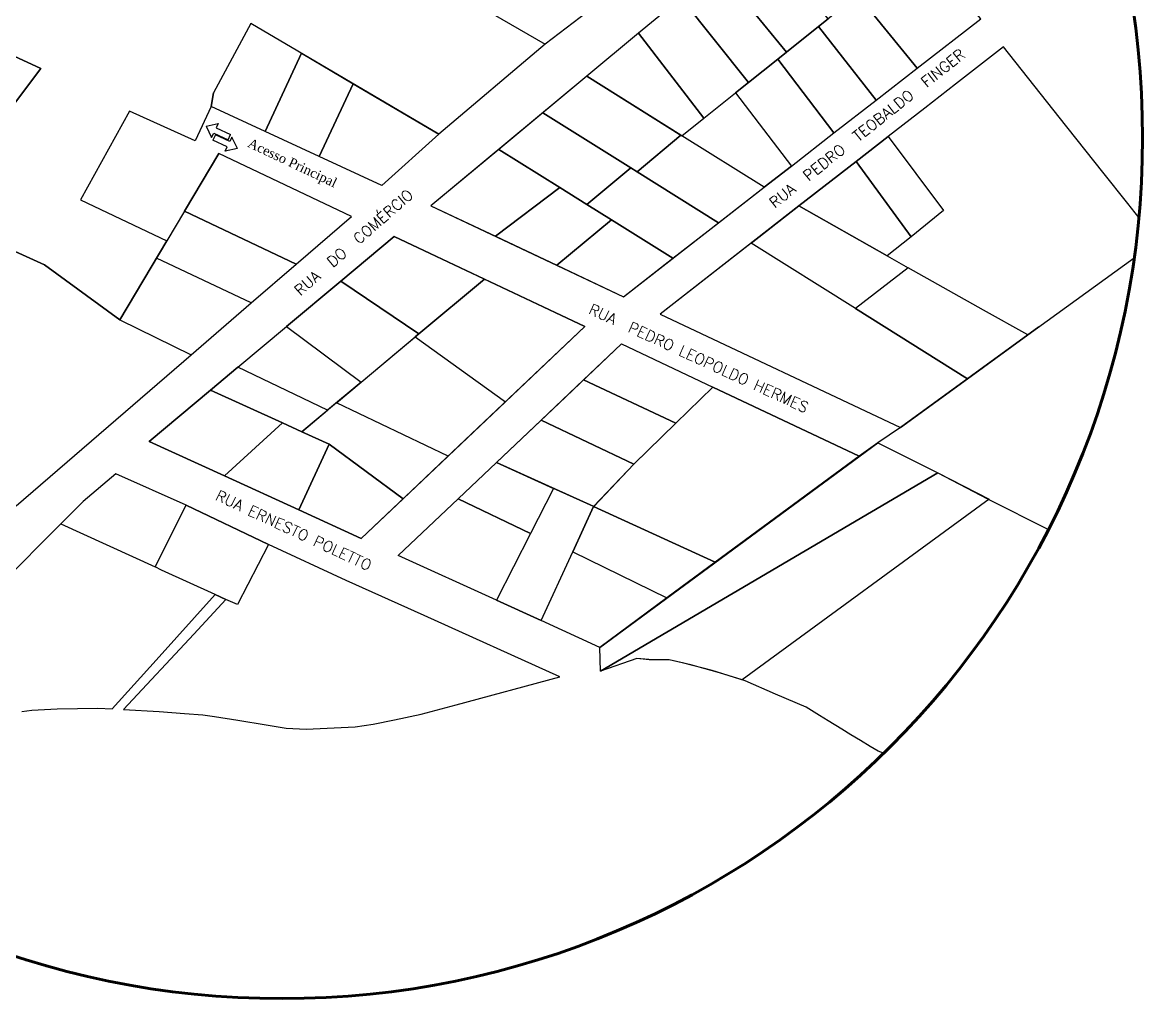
# Model space of a CAD drawing. Header units: metres. Extents: x 2113 to 5678, y -2764 to 956.
# Drawn here: x 5284 to 5593.8, y -1769.8 to -1499.9 of the extents above; entities that cross this region are included whole.
import ezdxf

# ---------------------------------------------------------------- set-up
doc = ezdxf.new("R2010")
doc.units = ezdxf.units.M
doc.header["$MEASUREMENT"] = 0
for name, color, linetype in [('ATUALIZADO', 4, 'Continuous'), ('PAREDE', 7, 'Continuous'), ('TELHADO', 6, 'Continuous'), ('TextoÁreas', 7, 'Continuous'), ('TXT_LOGRADOUROS_2000', 7, 'Continuous'), ('TXT_QUADRAFISCAL_5000', 7, 'Continuous')]:
    doc.layers.add(name, color=color, linetype=linetype)
doc.styles.add('ROMANS', font='romans.shx')
doc.styles.add('TimesNewRoman', font='times.ttf')

# ---------------------------------------------------------------- blocks, each defined once
blk = doc.blocks.new('Setaxr01')
for p, q in [((925, 175), (0, 175)), ((0, 175), (0, -175)), ((1500, 0), (925, 450)), ((925, 450), (925, 175)), ((1500, 0), (925, -450)), ((925, -175), (0, -175)), ((925, -450), (925, -175))]:
    blk.add_line(p, q)

msp = doc.modelspace()

# ---------------------------------------------------------------- linework, layer by layer
at = {"color": 1, "lineweight": 30, "flags": 128}
for points in [[(5397.446, -1487.908), (5428.523, -1505.971), (5399.169, -1530.81), (5347.154, -1500.186), (5336.819, -1519.423), (5336.168, -1523.155), (5331.817, -1532.667), (5313.616, -1524.5), (5300.068, -1548.994), (5323.929, -1560.305)], [(5265.581, -1543.796), (5289.135, -1512.644), (5263.532, -1500.896)], [(5323.929, -1560.305), (5310.925, -1582.125), (5290.164, -1566.901), (5264.901, -1555.542)]]:
    msp.add_lwpolyline(points, dxfattribs=at)
at = {"layer": 'ATUALIZADO'}
for p, q in [((5313.616, -1524.5), (5300.068, -1548.994)), ((5300.068, -1548.994), (5323.929, -1560.305)), ((5264.901, -1555.542), (5290.164, -1566.901)), ((5310.925, -1582.125), (5323.929, -1560.305)), ((5290.164, -1566.901), (5310.925, -1582.125))]:
    msp.add_line(p, q, dxfattribs=at)
msp.add_lwpolyline([(5250.345, -1516.013), (5262.127, -1501.203), (5263.532, -1500.896), (5289.135, -1512.644), (5265.581, -1543.796), (5264.901, -1555.542), (5290.164, -1566.901)], dxfattribs=at)
at = {"layer": 'PAREDE'}
for p, q in [((5328.796, -1552.14), (5338.295, -1536.2)), ((5375.029, -1553.545), (5338.295, -1536.2)), ((5328.796, -1552.14), (5323.929, -1560.305)), ((5359.733, -1566.748), (5328.796, -1552.14)), ((5359.733, -1566.748), (5375.029, -1553.545)), ((5347.311, -1577.471), (5321.081, -1565.085)), ((5347.311, -1577.471), (5359.733, -1566.748)), ((5347.311, -1577.471), (5359.733, -1566.748)), ((5330.681, -1591.824), (5347.311, -1577.471)), ((5330.681, -1591.824), (5347.311, -1577.471)), ((5330.681, -1591.824), (5347.311, -1577.471)), ((5310.925, -1582.125), (5330.681, -1591.824)), ((5310.925, -1582.125), (5330.681, -1591.824)), ((5282.318, -1633.57), (5330.681, -1591.824))]:
    msp.add_line(p, q, dxfattribs=at)
for points in [[(5396.987, -1550.643), (5450.188, -1575.765), (5489.094, -1545.508), (5496.643, -1539.636), (5508.394, -1530.497), (5520.056, -1521.427), (5531.456, -1512.562), (5549.029, -1498.895), (5532.2, -1478.65), (5512.335, -1454.754), (5499.451, -1465.465), (5487.655, -1475.271), (5476.205, -1484.79), (5466.149, -1493.149), (5454.411, -1502.907), (5440.072, -1514.827)], [(5396.987, -1550.643), (5450.188, -1575.765), (5489.094, -1545.508), (5496.643, -1539.636), (5508.394, -1530.497), (5520.056, -1521.427), (5531.456, -1512.562), (5549.029, -1498.895), (5532.2, -1478.65), (5512.335, -1454.754), (5499.451, -1465.465), (5487.655, -1475.271), (5476.205, -1484.79), (5466.149, -1493.149), (5454.411, -1502.907), (5440.072, -1514.827)], [(5476.205, -1484.79), (5495.266, -1508.153), (5504.113, -1501.087), (5506.787, -1498.95), (5487.655, -1475.271)], [(5476.205, -1484.79), (5495.266, -1508.153), (5504.113, -1501.087), (5506.787, -1498.95), (5487.655, -1475.271)], [(5515.052, -1492.348), (5531.456, -1512.562), (5549.029, -1498.895), (5532.2, -1478.65), (5518.554, -1489.551)], [(5515.052, -1492.348), (5531.456, -1512.562), (5549.029, -1498.895), (5532.2, -1478.65), (5518.554, -1489.551)], [(5466.149, -1493.149), (5484.791, -1516.521), (5492.865, -1510.072), (5495.266, -1508.153), (5476.205, -1484.79)], [(5466.149, -1493.149), (5484.791, -1516.521), (5492.865, -1510.072), (5495.266, -1508.153), (5476.205, -1484.79)], [(5504.113, -1501.087), (5520.056, -1521.427), (5531.456, -1512.562), (5515.052, -1492.348), (5506.787, -1498.95)], [(5504.113, -1501.087), (5520.056, -1521.427), (5531.456, -1512.562), (5515.052, -1492.348), (5506.787, -1498.95)], [(5454.411, -1502.907), (5472.391, -1526.426), (5481.201, -1519.389), (5484.791, -1516.521), (5466.149, -1493.149)], [(5454.411, -1502.907), (5472.391, -1526.426), (5481.201, -1519.389), (5484.791, -1516.521), (5466.149, -1493.149)], [(5492.865, -1510.072), (5508.394, -1530.497), (5520.056, -1521.427), (5504.113, -1501.087), (5495.266, -1508.153)], [(5492.865, -1510.072), (5508.394, -1530.497), (5520.056, -1521.427), (5504.113, -1501.087), (5495.266, -1508.153)], [(5440.072, -1514.827), (5466.335, -1531.264), (5472.391, -1526.426), (5454.411, -1502.907)], [(5440.072, -1514.827), (5466.335, -1531.264), (5472.391, -1526.426), (5454.411, -1502.907)], [(5375.427, -1516.941), (5366.105, -1537.04), (5351.137, -1530.098), (5361.18, -1508.444)], [(5375.427, -1516.941), (5366.105, -1537.04), (5351.137, -1530.098), (5361.18, -1508.444)], [(5481.201, -1519.389), (5496.643, -1539.636), (5508.394, -1530.497), (5492.865, -1510.072), (5484.791, -1516.521)], [(5481.201, -1519.389), (5496.643, -1539.636), (5508.394, -1530.497), (5492.865, -1510.072), (5484.791, -1516.521)], [(5383.377, -1545.052), (5366.105, -1537.04), (5375.427, -1516.941), (5399.169, -1530.81)], [(5383.377, -1545.052), (5366.105, -1537.04), (5375.427, -1516.941), (5399.169, -1530.81)], [(5396.987, -1550.643), (5450.188, -1575.765), (5489.094, -1545.508), (5466.335, -1531.264), (5440.072, -1514.827)], [(5396.987, -1550.643), (5450.188, -1575.765), (5489.094, -1545.508), (5466.335, -1531.264), (5440.072, -1514.827)], [(5452.277, -1540.161), (5453.972, -1541.222), (5466.029, -1531.072), (5440.072, -1514.827), (5427.928, -1524.922)], [(5452.277, -1540.161), (5453.972, -1541.222), (5466.029, -1531.072), (5440.072, -1514.827), (5427.928, -1524.922)], [(5489.094, -1545.508), (5466.335, -1531.264), (5472.391, -1526.426), (5481.201, -1519.389), (5496.643, -1539.636)], [(5489.094, -1545.508), (5466.335, -1531.264), (5472.391, -1526.426), (5481.201, -1519.389), (5496.643, -1539.636)], [(5415.784, -1535.017), (5432.616, -1545.552), (5440.119, -1550.247), (5452.277, -1540.161), (5427.928, -1524.922)], [(5415.784, -1535.017), (5432.616, -1545.552), (5440.119, -1550.247), (5452.277, -1540.161), (5427.928, -1524.922)], [(5453.972, -1541.222), (5476.486, -1555.313), (5489.094, -1545.508), (5466.335, -1531.264), (5466.029, -1531.072)], [(5453.972, -1541.222), (5476.486, -1555.313), (5489.094, -1545.508), (5466.335, -1531.264), (5466.029, -1531.072)], [(5523.393, -1531.501), (5538.709, -1551.913), (5529.718, -1559.161), (5514.587, -1538.349)], [(5523.393, -1531.501), (5538.709, -1551.913), (5529.718, -1559.161), (5514.587, -1538.349)], [(5338.295, -1536.2), (5328.796, -1552.14), (5359.733, -1566.748), (5375.029, -1553.545)], [(5338.295, -1536.2), (5328.796, -1552.14), (5359.733, -1566.748), (5375.029, -1553.545)], [(5414.783, -1559.047), (5432.616, -1545.552), (5415.784, -1535.017), (5396.987, -1550.643)], [(5414.783, -1559.047), (5432.616, -1545.552), (5415.784, -1535.017), (5396.987, -1550.643)], [(5514.587, -1538.349), (5529.718, -1559.161), (5523.108, -1564.488), (5498.736, -1550.677)], [(5514.587, -1538.349), (5529.718, -1559.161), (5523.108, -1564.488), (5498.736, -1550.677)], [(5476.486, -1555.313), (5453.972, -1541.222), (5452.277, -1540.161), (5440.119, -1550.247), (5446.9, -1554.491), (5463.879, -1565.118)], [(5476.486, -1555.313), (5453.972, -1541.222), (5452.277, -1540.161), (5440.119, -1550.247), (5446.9, -1554.491), (5463.879, -1565.118)], [(5446.9, -1554.491), (5440.119, -1550.247), (5432.616, -1545.552), (5414.783, -1559.047), (5431.751, -1567.059)], [(5446.9, -1554.491), (5440.119, -1550.247), (5432.616, -1545.552), (5414.783, -1559.047), (5431.751, -1567.059)], [(5528.916, -1567.744), (5514.394, -1579.038), (5485.512, -1560.962), (5498.736, -1550.677), (5523.108, -1564.488)], [(5528.916, -1567.744), (5514.394, -1579.038), (5485.512, -1560.962), (5498.736, -1550.677), (5523.108, -1564.488)], [(5446.9, -1554.491), (5431.751, -1567.059), (5450.188, -1575.765), (5463.879, -1565.118)], [(5446.9, -1554.491), (5431.751, -1567.059), (5450.188, -1575.765), (5463.879, -1565.118)], [(5386.806, -1559.107), (5439.571, -1584.022), (5399.474, -1621.977), (5393.366, -1627.758), (5377.701, -1642.586), (5360.444, -1634.695), (5339.939, -1625.319), (5319.055, -1615.769), (5336.064, -1601.555), (5343.607, -1595.252), (5357.046, -1584.021), (5372.046, -1571.486)], [(5386.806, -1559.107), (5439.571, -1584.022), (5399.474, -1621.977), (5393.366, -1627.758), (5377.701, -1642.586), (5360.444, -1634.695), (5339.939, -1625.319), (5319.055, -1615.769), (5336.064, -1601.555), (5343.607, -1595.252), (5357.046, -1584.021), (5372.046, -1571.486)], [(5386.806, -1559.107), (5372.046, -1571.486), (5393.635, -1586.025), (5411.751, -1570.886)], [(5386.806, -1559.107), (5372.046, -1571.486), (5393.635, -1586.025), (5411.751, -1570.886)], [(5526.789, -1611.936), (5545.378, -1598.43), (5514.394, -1579.038), (5485.512, -1560.962), (5460.323, -1580.551)], [(5526.789, -1611.936), (5545.378, -1598.43), (5514.394, -1579.038), (5485.512, -1560.962), (5460.323, -1580.551)], [(5514.394, -1579.038), (5545.378, -1598.43), (5562.02, -1586.339), (5549.793, -1579.449), (5528.916, -1567.744)], [(5514.394, -1579.038), (5545.378, -1598.43), (5562.02, -1586.339), (5549.793, -1579.449), (5528.916, -1567.744)], [(5357.046, -1584.021), (5377.696, -1599.345), (5393.635, -1586.025), (5372.046, -1571.486)], [(5357.046, -1584.021), (5377.696, -1599.345), (5393.635, -1586.025), (5372.046, -1571.486)], [(5417.552, -1604.865), (5439.571, -1584.022), (5411.751, -1570.886), (5393.635, -1586.025), (5392.594, -1586.895)], [(5417.552, -1604.865), (5439.571, -1584.022), (5411.751, -1570.886), (5393.635, -1586.025), (5392.594, -1586.895)], [(5368.405, -1607.109), (5343.607, -1595.252), (5357.046, -1584.021), (5377.696, -1599.345)], [(5368.405, -1607.109), (5343.607, -1595.252), (5357.046, -1584.021), (5377.696, -1599.345)], [(5392.594, -1586.895), (5417.552, -1604.865), (5401.719, -1619.851), (5370.84, -1605.074), (5377.696, -1599.345)], [(5392.594, -1586.895), (5417.552, -1604.865), (5401.719, -1619.851), (5370.84, -1605.074), (5377.696, -1599.345)], [(5515.338, -1619.8), (5495.462, -1634.472), (5475.587, -1649.143), (5462.237, -1658.998), (5443.631, -1672.734), (5427.416, -1665.32), (5415.104, -1659.689), (5387.944, -1647.27), (5404.479, -1631.618), (5415.113, -1621.553), (5432.428, -1605.163), (5449.706, -1588.808), (5474.94, -1600.724)], [(5515.338, -1619.8), (5495.462, -1634.472), (5475.587, -1649.143), (5462.237, -1658.998), (5443.631, -1672.734), (5427.416, -1665.32), (5415.104, -1659.689), (5387.944, -1647.27), (5404.479, -1631.618), (5415.113, -1621.553), (5432.428, -1605.163), (5449.706, -1588.808), (5474.94, -1600.724)], [(5343.607, -1595.252), (5336.064, -1601.555), (5355.957, -1610.651), (5361.263, -1613.078), (5368.405, -1607.109)], [(5343.607, -1595.252), (5336.064, -1601.555), (5355.957, -1610.651), (5361.263, -1613.078), (5368.405, -1607.109)], [(5319.055, -1615.769), (5339.939, -1625.319), (5355.957, -1610.651), (5336.064, -1601.555)], [(5319.055, -1615.769), (5339.939, -1625.319), (5355.957, -1610.651), (5336.064, -1601.555)], [(5370.84, -1605.074), (5361.263, -1613.078), (5368.872, -1616.557), (5389.263, -1631.642), (5401.719, -1619.851)], [(5370.84, -1605.074), (5361.263, -1613.078), (5368.872, -1616.557), (5389.263, -1631.642), (5401.719, -1619.851)], [(5355.957, -1610.651), (5339.939, -1625.319), (5360.444, -1634.695), (5368.872, -1616.557), (5361.263, -1613.078)], [(5355.957, -1610.651), (5339.939, -1625.319), (5360.444, -1634.695), (5368.872, -1616.557), (5361.263, -1613.078)], [(5368.872, -1616.557), (5360.444, -1634.695), (5377.701, -1642.586), (5389.263, -1631.642)], [(5368.872, -1616.557), (5360.444, -1634.695), (5377.701, -1642.586), (5389.263, -1631.642)], [(5415.113, -1621.553), (5430.856, -1628.745), (5424.485, -1641.261), (5404.479, -1631.618)], [(5415.113, -1621.553), (5430.856, -1628.745), (5424.485, -1641.261), (5404.479, -1631.618)], [(5294.629, -1638.571), (5320.687, -1650.479), (5329.251, -1633.371), (5309.891, -1624.774), (5300.836, -1632.341)], [(5294.629, -1638.571), (5320.687, -1650.479), (5329.251, -1633.371), (5309.891, -1624.774), (5300.836, -1632.341)], [(5441.948, -1633.796), (5430.856, -1628.745), (5424.485, -1641.261), (5415.104, -1659.689), (5427.416, -1665.32), (5436.184, -1646.299)], [(5441.948, -1633.796), (5430.856, -1628.745), (5424.485, -1641.261), (5415.104, -1659.689), (5427.416, -1665.32), (5436.184, -1646.299)], [(5404.479, -1631.618), (5424.485, -1641.261), (5415.104, -1659.689), (5387.944, -1647.27)], [(5404.479, -1631.618), (5424.485, -1641.261), (5415.104, -1659.689), (5387.944, -1647.27)], [(5337.291, -1658.067), (5322.518, -1651.316), (5320.687, -1650.479), (5329.251, -1633.371), (5352.096, -1644.252), (5343.472, -1660.891), (5340.298, -1659.441)], [(5337.291, -1658.067), (5322.518, -1651.316), (5320.687, -1650.479), (5329.251, -1633.371), (5352.096, -1644.252), (5343.472, -1660.891), (5340.298, -1659.441)], [(5441.948, -1633.796), (5436.184, -1646.299), (5462.237, -1658.998), (5475.587, -1649.143)], [(5441.948, -1633.796), (5436.184, -1646.299), (5462.237, -1658.998), (5475.587, -1649.143)]]:
    msp.add_lwpolyline(points, close=True, dxfattribs=at)
for points in [[(5427.928, -1457.66), (5428.07, -1457.519), (5428.07, -1457.519), (5451.797, -1488.174), (5428.523, -1505.971), (5428.523, -1505.971), (5428.523, -1505.971)], [(5592.737, -1553.82), (5589.693, -1549.995), (5582.771, -1541.296), (5570.7, -1526.127), (5555.256, -1506.72), (5542.026, -1517.009), (5533.543, -1523.607), (5523.393, -1531.501), (5514.587, -1538.349), (5498.736, -1550.677), (5460.323, -1580.551), (5526.789, -1611.936), (5562.02, -1586.339), (5591.437, -1564.967)], [(5592.737, -1553.82), (5589.693, -1549.995), (5582.771, -1541.296), (5570.7, -1526.127), (5555.256, -1506.72), (5542.026, -1517.009), (5533.543, -1523.607), (5523.393, -1531.501), (5514.587, -1538.349), (5498.736, -1550.677), (5460.323, -1580.551), (5526.789, -1611.936), (5562.02, -1586.339), (5591.437, -1564.967)], [(5361.18, -1508.444), (5361.18, -1508.444), (5361.18, -1508.444), (5351.137, -1530.098), (5336.168, -1523.155), (5336.819, -1519.423)], [(5565.057, -1584.133), (5526.789, -1611.936), (5520.584, -1616.159), (5515.338, -1619.8)], [(5565.057, -1584.133), (5526.789, -1611.936), (5520.584, -1616.159), (5515.338, -1619.8)], [(5439.171, -1598.781), (5449.706, -1588.808), (5474.94, -1600.724), (5464.7, -1610.7), (5439.171, -1598.781)], [(5439.171, -1598.781), (5449.706, -1588.808), (5474.94, -1600.724), (5464.7, -1610.7), (5439.171, -1598.781)], [(5427.433, -1609.891), (5439.171, -1598.781), (5464.7, -1610.7), (5453.094, -1622.045), (5427.433, -1609.891)], [(5427.433, -1609.891), (5439.171, -1598.781), (5464.7, -1610.7), (5453.094, -1622.045), (5427.433, -1609.891)], [(5475.587, -1649.143), (5515.338, -1619.8), (5474.94, -1600.724), (5464.7, -1610.7), (5453.131, -1622.006), (5441.948, -1633.796), (5475.587, -1649.143)], [(5475.587, -1649.143), (5515.338, -1619.8), (5474.94, -1600.724), (5464.7, -1610.7), (5453.131, -1622.006), (5441.948, -1633.796), (5475.587, -1649.143)], [(5415.113, -1621.553), (5427.433, -1609.891), (5453.092, -1622.044), (5441.974, -1633.738), (5415.113, -1621.553)], [(5415.113, -1621.553), (5427.433, -1609.891), (5453.092, -1622.044), (5441.974, -1633.738), (5415.113, -1621.553)], [(5443.821, -1679.329), (5443.631, -1672.734), (5520.584, -1616.159), (5537.174, -1624.465), (5443.821, -1679.329)], [(5443.631, -1672.734), (5515.338, -1619.8), (5520.584, -1616.159), (5520.584, -1616.159), (5537.174, -1624.465), (5550.908, -1631.604), (5567.706, -1640.1)], [(5443.821, -1679.329), (5443.631, -1672.734), (5520.584, -1616.159), (5537.174, -1624.465), (5443.821, -1679.329)], [(5443.631, -1672.734), (5515.338, -1619.8), (5520.584, -1616.159), (5520.584, -1616.159), (5537.174, -1624.465), (5550.908, -1631.604), (5567.706, -1640.1)], [(5283.856, -1690.391), (5286.642, -1690.105), (5293.654, -1689.676), (5304.869, -1689.555), (5308.85, -1689.707), (5320.975, -1676.218), (5337.291, -1658.067), (5340.298, -1659.441), (5331.392, -1669.017), (5311.984, -1689.889), (5321.876, -1690.47), (5328.814, -1690.95), (5333.926, -1691.359), (5337.104, -1691.835), (5343.617, -1692.811), (5351.425, -1694.167), (5356.97, -1695.015), (5362.456, -1695.304), (5375.997, -1694.675), (5381.033, -1693.935), (5386.929, -1692.758), (5394.316, -1691.142), (5403.994, -1688.548), (5432.593, -1680.882), (5395.103, -1663.933), (5373.537, -1654.184), (5352.096, -1644.252), (5329.251, -1633.371), (5309.891, -1624.774), (5300.836, -1632.341), (5294.629, -1638.571), (5277.945, -1655.319)], [(5283.856, -1690.391), (5286.642, -1690.105), (5293.654, -1689.676), (5304.869, -1689.555), (5308.85, -1689.707), (5320.975, -1676.218), (5337.291, -1658.067), (5340.298, -1659.441), (5331.392, -1669.017), (5311.984, -1689.889), (5321.876, -1690.47), (5328.814, -1690.95), (5333.926, -1691.359), (5337.104, -1691.835), (5343.617, -1692.811), (5351.425, -1694.167), (5356.97, -1695.015), (5362.456, -1695.304), (5375.997, -1694.675), (5381.033, -1693.935), (5386.929, -1692.758), (5394.316, -1691.142), (5403.994, -1688.548), (5432.593, -1680.882), (5395.103, -1663.933), (5373.537, -1654.184), (5352.096, -1644.252), (5329.251, -1633.371), (5309.891, -1624.774), (5300.836, -1632.341), (5294.629, -1638.571), (5277.945, -1655.319)], [(5443.821, -1679.329), (5537.174, -1624.465), (5551.348, -1631.709), (5483.001, -1681.692), (5476.79, -1679.747), (5468.826, -1677.57), (5462.816, -1676.122), (5457.321, -1676.122), (5453.866, -1675.768), (5443.821, -1679.329)], [(5443.821, -1679.329), (5537.174, -1624.465), (5551.348, -1631.709), (5483.001, -1681.692), (5476.79, -1679.747), (5468.826, -1677.57), (5462.816, -1676.122), (5457.321, -1676.122), (5453.866, -1675.768), (5443.821, -1679.329)], [(5522.15, -1701.999), (5520.629, -1701.447), (5518.448, -1700.134), (5515.714, -1698.488), (5513.081, -1696.902), (5510.634, -1695.317), (5506.851, -1693.048), (5504.427, -1691.548), (5500.685, -1689.233), (5492.224, -1685.625), (5483.86, -1681.977), (5474.778, -1679.112), (5466.881, -1677.102), (5462.816, -1676.122), (5458.363, -1676.122), (5453.866, -1675.768), (5443.821, -1679.329), (5443.631, -1672.734)], [(5522.15, -1701.999), (5520.629, -1701.447), (5518.448, -1700.134), (5515.714, -1698.488), (5513.081, -1696.902), (5510.634, -1695.317), (5506.851, -1693.048), (5504.427, -1691.548), (5500.685, -1689.233), (5492.224, -1685.625), (5483.86, -1681.977), (5474.778, -1679.112), (5466.881, -1677.102), (5462.816, -1676.122), (5458.363, -1676.122), (5453.866, -1675.768), (5443.821, -1679.329), (5443.631, -1672.734)]]:
    msp.add_lwpolyline(points, dxfattribs=at)
at = {"layer": 'TXT_QUADRAFISCAL_5000', "lineweight": 100}
msp.add_circle((5355.8, -1531.855), 237.953, dxfattribs=at)
msp.add_circle((5355.8, -1531.855), 237.953, dxfattribs=at)

# ---------------------------------------------------------------- block references
at = {"layer": 'TELHADO', "lineweight": 40, "xscale": 0.004741178336992526, "yscale": 0.004741178336992526, "zscale": 0.004741178336992526}
for p, rotation in [((5341.223, -1531.669), 154.7231780143663), ((5341.223, -1531.669), 154.7231780143663), ((5337.04, -1531.742), 334.7231780143662), ((5337.04, -1531.742), 334.7231780143662)]:
    msp.add_blockref('Setaxr01', p, dxfattribs=dict(at, rotation=rotation))

# ---------------------------------------------------------------- texts
at = {"layer": 'PAREDE', "style": 'ROMANS'}
msp.add_text('RUA  DO  COMÉRCIO', height=3, rotation=41.28067, dxfattribs=at).set_placement((5360.871, -1575.698))
msp.add_text('RUA  DO  COMÉRCIO', height=3, rotation=41.28067, dxfattribs=at).set_placement((5360.871, -1575.698))
at = {"layer": 'TextoÁreas', "style": 'TimesNewRoman'}
msp.add_text('Acesso Principal', height=2.62191, rotation=334.72316, dxfattribs=at).set_placement((5346.059, -1534.215))
at = {"layer": 'TXT_LOGRADOUROS_2000', "style": 'ROMANS'}
for s, rotation, p in [('RUA  PEDRO  TEOBALDO  FINGER', 38.46248, (5492.042, -1551.416)), ('RUA  PEDRO  TEOBALDO  FINGER', 38.46248, (5492.042, -1551.416)), ('RUA  PEDRO LEOPOLDO HERMES', 335.29049, (5440.321, -1580.321)), ('RUA  PEDRO LEOPOLDO HERMES', 335.29049, (5440.321, -1580.321)), (' RUA ERNESTO POLETTO', 335, (5335.259, -1630.933)), (' RUA ERNESTO POLETTO', 335, (5335.259, -1630.933))]:
    msp.add_text(s, height=3, rotation=rotation, dxfattribs=at).set_placement(p)

doc.saveas('drawing.dxf')
